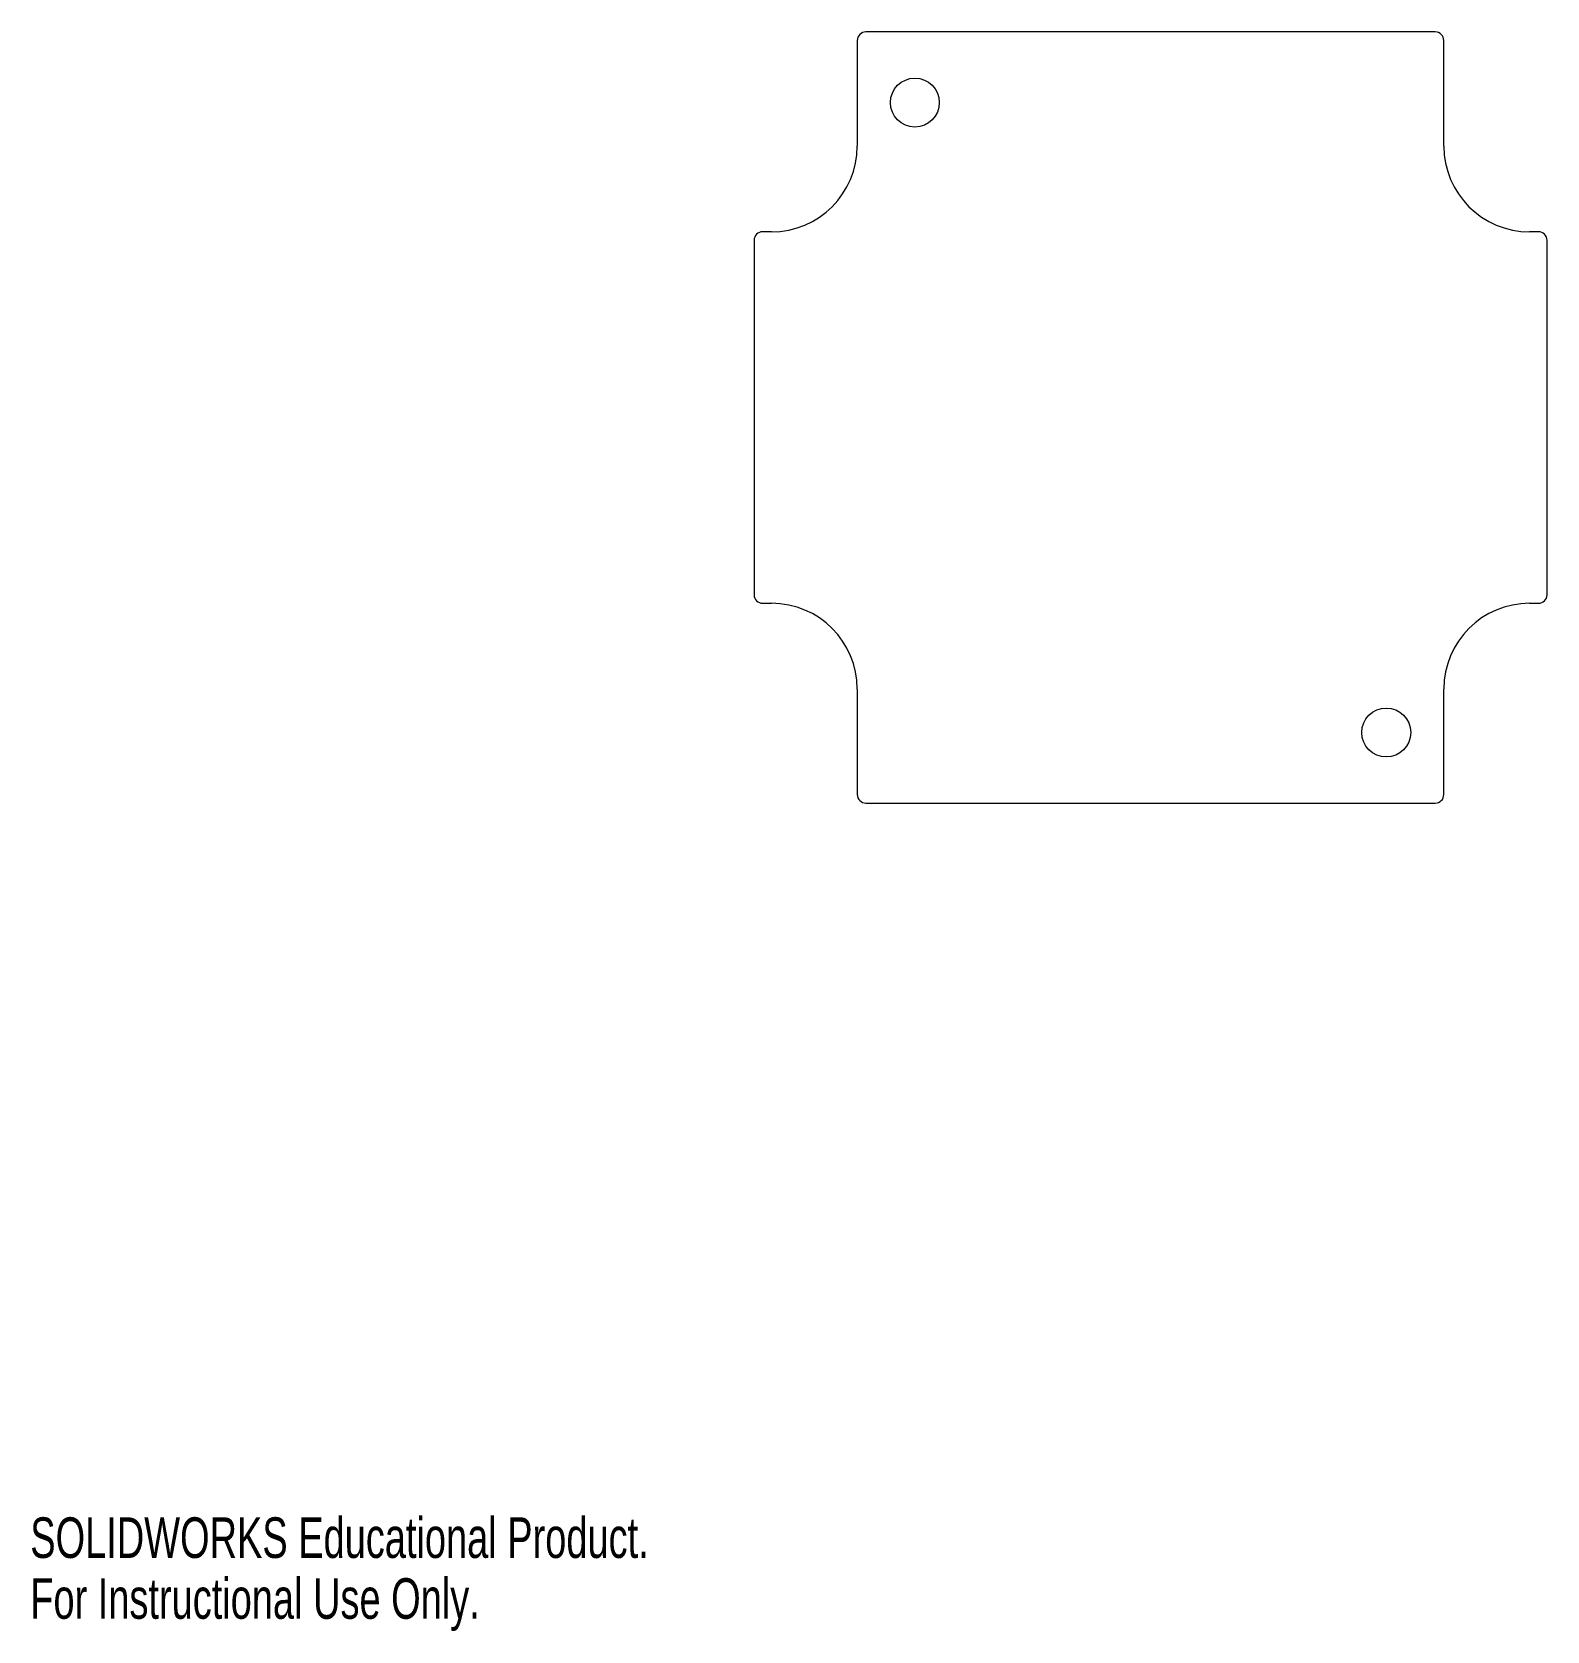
# Model space of a CAD drawing. Header units: inches. Extents: x 0.01 to 5.5, y 0 to 5.79.
import ezdxf

# ---------------------------------------------------------------- set-up
doc = ezdxf.new("R2010")
doc.units = ezdxf.units.IN
doc.header["$MEASUREMENT"] = 0
doc.layers.add('SLD-0', color=179, linetype='Continuous')
doc.styles.add('SLDTEXTSTYLE0', font='TXT', dxfattribs={"width": 0.7})

msp = doc.modelspace()

# ---------------------------------------------------------------- linework, layer by layer
at = {"layer": 'SLD-0', "color": 179, "linetype": 'Continuous', "lineweight": 18}
for p, q in [((2.9978, 5.7636), (2.9978, 5.3812)), ((5.0928, 5.7946), (3.0288, 5.7946)), ((5.1238, 5.3812), (5.1238, 5.7636)), ((2.6868, 5.0702), (2.6548, 5.0702)), ((5.4668, 5.0702), (5.4348, 5.0702)), ((2.6238, 5.0392), (2.6238, 3.7547)), ((5.4978, 3.7547), (5.4978, 5.0392)), ((2.6548, 3.7237), (2.6868, 3.7237)), ((5.4348, 3.7237), (5.4668, 3.7237)), ((2.9978, 3.4127), (2.9978, 3.0303)), ((5.1238, 3.0303), (5.1238, 3.4127)), ((3.0288, 2.9993), (5.0928, 2.9993))]:
    msp.add_line(p, q, dxfattribs=at)
for centre in [(3.2065, 5.5387), (4.9151, 3.2552)]:
    msp.add_circle(centre, 0.0886, dxfattribs=at)
for centre, radius, start, end in [((3.0288, 5.7636), 0.031, 90, 180), ((5.0928, 5.7636), 0.031, 0, 90), ((2.6868, 5.3812), 0.311, 270, 0), ((5.4348, 5.3812), 0.311, 180, 269.99999), ((2.6548, 5.0392), 0.031, 90, 180), ((5.4668, 5.0392), 0.031, 0, 90), ((2.6548, 3.7547), 0.031, 180, 270), ((2.6868, 3.4127), 0.311, 0, 89.99999), ((5.4348, 3.4127), 0.311, 90, 180), ((5.4668, 3.7547), 0.031, 270, 0), ((3.0288, 3.0303), 0.031, 180, 270), ((5.0928, 3.0303), 0.031, 270, 0)]:
    msp.add_arc(centre, radius, start, end, dxfattribs=at)

# ---------------------------------------------------------------- texts
at = {"color": 7, "linetype": 'Continuous', "char_height": 0.14705, "attachment_point": 1, "style": 'SLDTEXTSTYLE0'}
for s, insert in [('SOLIDWORKS Educational Product.', (0, 0.4101)), ('For Instructional Use Only.', (0, 0.1896))]:
    msp.add_mtext(s, dxfattribs=dict(at, insert=insert))

doc.saveas('drawing.dxf')
